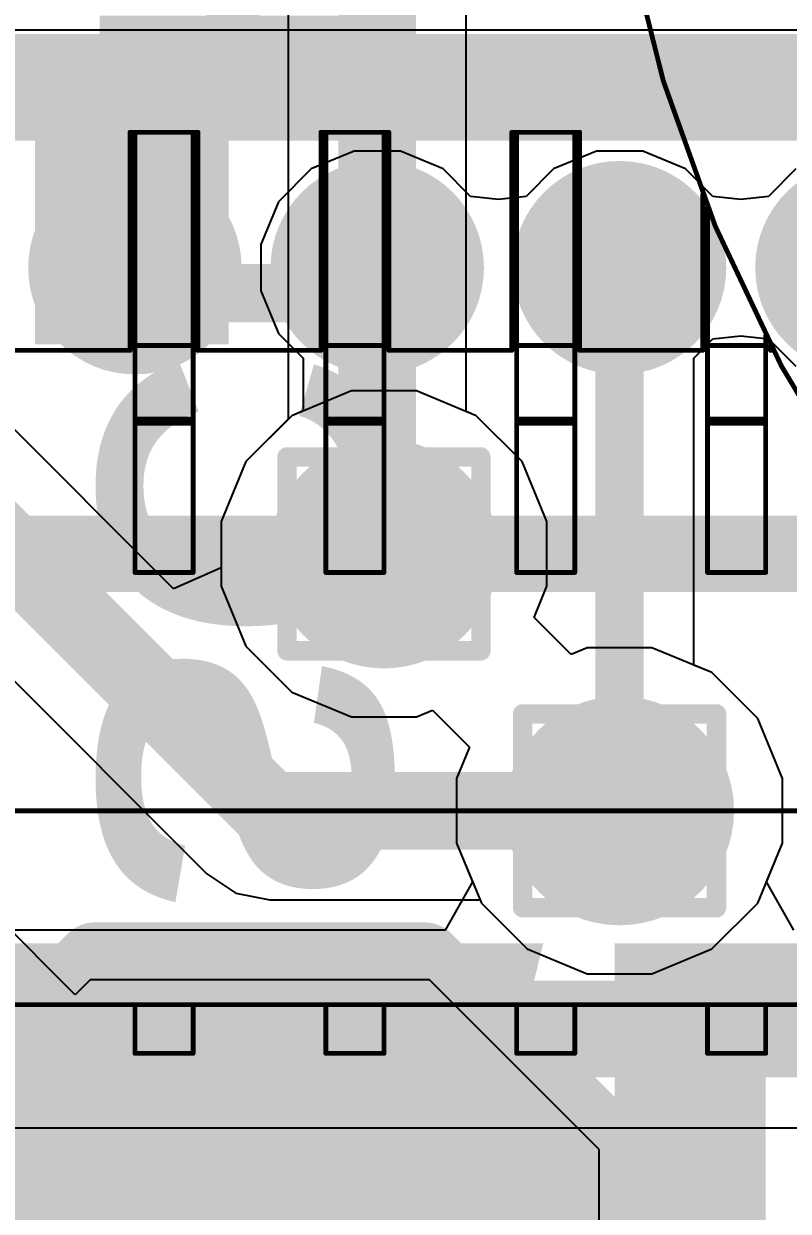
# Model space of a CAD drawing. Header units: inches. Extents: x -6 to 5433, y -4 to 5447.
# Drawn here: x 9.622 to 11.625, y -2.036 to 1.076 of the extents above; entities that cross this region are included whole.
import ezdxf

# ---------------------------------------------------------------- set-up
doc = ezdxf.new("R2010")
doc.units = ezdxf.units.IN
for name, color, linetype in [('Bottom Layer', 5, 'Continuous'), ('Bottom Overlay', 54, 'Continuous'), ('Bottom Paste', 16, 'Continuous'), ('Bottom Solder', 6, 'Continuous'), ('Drill Drawing', 1, 'Continuous'), ('Ground', 16, 'Continuous'), ('Mechanical 4', 56, 'Continuous'), ('Power', 76, 'Continuous'), ('Top Layer', 1, 'Continuous'), ('Top Overlay', 2, 'Continuous'), ('Top Paste', 8, 'Continuous'), ('Top Solder', 216, 'Continuous'), ('Via Holes', 16, 'Continuous')]:
    doc.layers.add(name, color=color, linetype=linetype)
doc.styles.add('Arial_Bold', font='', dxfattribs={"height": 0.2})
doc.styles.get('Arial_Bold').set_extended_font_data('Arial', bold=True)

# ---------------------------------------------------------------- blocks, each defined once
blk = doc.blocks.new('T__________B_114')
at = {"layer": 'Bottom Layer'}
blk.add_hatch(color=5, dxfattribs=at).paths.add_polyline_path([(0.381, 0.762), (-0.381, 0.762), (-0.762, 0.381), (-0.762, -0.381), (-0.381, -0.762), (0.381, -0.762), (0.762, -0.381), (0.762, 0.381)])
at = {"layer": 'Bottom Paste'}
blk.add_hatch(color=16, dxfattribs=at).paths.add_polyline_path([(0.381, 0.762), (-0.381, 0.762), (-0.762, 0.381), (-0.762, -0.381), (-0.381, -0.762), (0.381, -0.762), (0.762, -0.381), (0.762, 0.381)])
at = {"layer": 'Bottom Solder'}
blk.add_hatch(color=6, dxfattribs=at).paths.add_polyline_path([(0.4318, 0.8636), (-0.4318, 0.8636), (-0.8636, 0.4318), (-0.8636, -0.4318), (-0.4318, -0.8636), (0.4318, -0.8636), (0.8636, -0.4318), (0.8636, 0.4318)])
at = {"layer": 'Bottom Overlay'}
for points in [[(-0.9398, 0.4318, 0.2, 0.2, 0), (-0.4318, 0.9398, 0.2, 0.2, 0)], [(-0.4318, 0.9398, 0.2, 0.2, 0), (0.4318, 0.9398, 0.2, 0.2, 0)], [(0.4318, 0.9398, 0.2, 0.2, 0), (0.9398, 0.4318, 0.2, 0.2, 0)], [(-0.9398, -0.4318, 0.2, 0.2, 0), (-0.9398, 0.4318, 0.2, 0.2, 0)], [(0.9398, -0.4318, 0.2, 0.2, 0), (0.9398, 0.4318, 0.2, 0.2, 0)], [(-0.9398, -0.4318, 0.2, 0.2, 0), (-0.4318, -0.9398, 0.2, 0.2, 0)], [(0.4318, -0.9398, 0.2, 0.2, 0), (0.9398, -0.4318, 0.2, 0.2, 0)], [(-0.4318, -0.9398, 0.2, 0.2, 0), (0.4318, -0.9398, 0.2, 0.2, 0)]]:
    blk.add_lwpolyline(points, format="xyseb", dxfattribs=at)
for points in [[(-0.4818, 0.9398, 0.1, 0.1, 1), (-0.3818, 0.9398, 0.1, 0.1, 1)], [(-0.4818, 0.9398, 0.1, 0.1, 1), (-0.3818, 0.9398, 0.1, 0.1, 1)], [(0.3818, 0.9398, 0.1, 0.1, 1), (0.4818, 0.9398, 0.1, 0.1, 1)], [(0.3818, 0.9398, 0.1, 0.1, 1), (0.4818, 0.9398, 0.1, 0.1, 1)], [(-0.9898, 0.4318, 0.1, 0.1, 1), (-0.8898, 0.4318, 0.1, 0.1, 1)], [(-0.9898, 0.4318, 0.1, 0.1, 1), (-0.8898, 0.4318, 0.1, 0.1, 1)], [(0.8898, 0.4318, 0.1, 0.1, 1), (0.9898, 0.4318, 0.1, 0.1, 1)], [(0.8898, 0.4318, 0.1, 0.1, 1), (0.9898, 0.4318, 0.1, 0.1, 1)], [(-0.9898, -0.4318, 0.1, 0.1, 1), (-0.8898, -0.4318, 0.1, 0.1, 1)], [(-0.9898, -0.4318, 0.1, 0.1, 1), (-0.8898, -0.4318, 0.1, 0.1, 1)], [(0.8898, -0.4318, 0.1, 0.1, 1), (0.9898, -0.4318, 0.1, 0.1, 1)], [(0.8898, -0.4318, 0.1, 0.1, 1), (0.9898, -0.4318, 0.1, 0.1, 1)], [(-0.4818, -0.9398, 0.1, 0.1, 1), (-0.3818, -0.9398, 0.1, 0.1, 1)], [(-0.4818, -0.9398, 0.1, 0.1, 1), (-0.3818, -0.9398, 0.1, 0.1, 1)], [(0.3818, -0.9398, 0.1, 0.1, 1), (0.4818, -0.9398, 0.1, 0.1, 1)], [(0.3818, -0.9398, 0.1, 0.1, 1), (0.4818, -0.9398, 0.1, 0.1, 1)]]:
    blk.add_lwpolyline(points, format="xyseb", close=True, dxfattribs=at)
blk = doc.blocks.new('ADM6_30_01_5_L_4_2_A_TR_155')
at = {"layer": 'Top Layer'}
h = blk.add_hatch(color=1, dxfattribs=at)
edge = h.paths.add_edge_path()
edge.add_arc((4.1275, 1.75), 0.178, 0, 360)
h = blk.add_hatch(color=1, dxfattribs=at)
edge = h.paths.add_edge_path()
edge.add_arc((4.7625, 1.75), 0.178, 0, 360)
h = blk.add_hatch(color=1, dxfattribs=at)
edge = h.paths.add_edge_path()
edge.add_arc((5.3975, 1.75), 0.178, 0, 360)
at = {"layer": 'Top Paste'}
h = blk.add_hatch(color=8, dxfattribs=at)
edge = h.paths.add_edge_path()
edge.add_arc((4.1275, 1.75), 0.178, 0, 360)
h = blk.add_hatch(color=8, dxfattribs=at)
edge = h.paths.add_edge_path()
edge.add_arc((4.7625, 1.75), 0.178, 0, 360)
h = blk.add_hatch(color=8, dxfattribs=at)
edge = h.paths.add_edge_path()
edge.add_arc((5.3975, 1.75), 0.178, 0, 360)
at = {"layer": 'Top Solder'}
h = blk.add_hatch(color=216, dxfattribs=at)
edge = h.paths.add_edge_path()
edge.add_arc((3.4925, 1.75), 0.2796, 0, 360)
h = blk.add_hatch(color=216, dxfattribs=at)
edge = h.paths.add_edge_path()
edge.add_arc((4.1275, 1.75), 0.2796, 0, 360)
h = blk.add_hatch(color=216, dxfattribs=at)
edge = h.paths.add_edge_path()
edge.add_arc((4.7625, 1.75), 0.2796, 0, 360)
h = blk.add_hatch(color=216, dxfattribs=at)
edge = h.paths.add_edge_path()
edge.add_arc((5.3975, 1.75), 0.2796, 0, 360)
at = {"layer": 'Top Overlay'}
blk.add_lwpolyline([(11.178, 2.5, 0.2, 0.2, 0), (-11.178, 2.5, 0.2, 0.2, 0)], format="xyseb", dxfattribs=at)

msp = doc.modelspace()

# ---------------------------------------------------------------- hatches: boundary and pattern name
at = {"layer": 'Bottom Layer'}
h = msp.add_hatch(color=5, dxfattribs=at)
edge = h.paths.add_edge_path()
edge.add_arc((10.5657, -0.3133), 0.3, 0, 360)
h = msp.add_hatch(color=5, dxfattribs=at)
edge = h.paths.add_edge_path()
edge.add_arc((11.1831, -0.9865), 0.3, 0, 360)
at = {"layer": 'Ground'}
h = msp.add_hatch(color=16, dxfattribs=at)
edge = h.paths.add_edge_path()
edge.add_arc((10.5657, -0.3133), 0.3, 0, 360)
h = msp.add_hatch(color=16, dxfattribs=at)
edge = h.paths.add_edge_path()
edge.add_arc((11.1831, -0.9865), 0.3, 0, 360)
at = {"layer": 'Power'}
h = msp.add_hatch(color=76, dxfattribs=at)
edge = h.paths.add_edge_path()
edge.add_arc((10.5657, -0.3133), 0.3, 0, 360)
h = msp.add_hatch(color=76, dxfattribs=at)
edge = h.paths.add_edge_path()
edge.add_arc((11.1831, -0.9865), 0.3, 0, 360)
at = {"layer": 'Top Layer'}
for points in [[(8.0081, 0.7696), (24.7131, 0.7696), (24.7131, 1.049), (8.0081, 1.049)], [(9.6509, 0.2362), (10.1589, 0.2362), (10.1589, 1.049), (9.6509, 1.049)]]:
    msp.add_hatch(color=1, dxfattribs=at).paths.add_polyline_path(points)
h = msp.add_hatch(color=1, dxfattribs=at)
edge = h.paths.add_edge_path()
edge.add_arc((10.5657, -0.3133), 0.3, 0, 360)
h = msp.add_hatch(color=1, dxfattribs=at)
edge = h.paths.add_edge_path()
edge.add_arc((11.1831, -0.9865), 0.3, 0, 360)
at = {"layer": 'Via Holes'}
h = msp.add_hatch(color=7, dxfattribs=at)
edge = h.paths.add_edge_path()
edge.add_arc((10.5657, -0.3133), 0.15, 0, 360)
h = msp.add_hatch(color=7, dxfattribs=at)
edge = h.paths.add_edge_path()
edge.add_arc((11.1831, -0.9865), 0.15, 0, 360)

# ---------------------------------------------------------------- linework, layer by layer
at = {"layer": 'Bottom Layer'}
for p, q in [((10.4808, 0.1137), (10.3239, 0.0487)), ((10.6507, 0.1137), (10.4808, 0.1137)), ((10.8076, 0.0487), (10.6507, 0.1137)), ((10.3239, 0.0487), (10.2038, -0.0714)), ((10.9277, -0.0714), (10.8076, 0.0487)), ((10.2038, -0.0714), (10.1387, -0.2283)), ((10.9927, -0.2283), (10.9277, -0.0714)), ((10.1387, -0.2283), (10.1387, -0.3982)), ((10.9927, -0.3982), (10.9927, -0.2283)), ((10.1387, -0.3982), (10.2038, -0.5551)), ((10.959, -0.4797), (10.9927, -0.3982)), ((11.0562, -0.5769), (10.959, -0.4797)), ((10.2038, -0.5551), (10.3239, -0.6752)), ((11.0982, -0.5595), (11.0562, -0.5769)), ((11.268, -0.5595), (11.0982, -0.5595)), ((11.425, -0.6245), (11.268, -0.5595)), ((11.5451, -0.7447), (11.425, -0.6245)), ((10.3239, -0.6752), (10.4808, -0.7403)), ((10.4808, -0.7403), (10.6507, -0.7403)), ((10.6507, -0.7403), (10.6927, -0.7229)), ((10.6927, -0.7229), (10.7899, -0.8201)), ((11.6101, -0.9016), (11.5451, -0.7447)), ((10.7899, -0.8201), (10.7561, -0.9016)), ((10.7561, -0.9016), (10.7561, -1.0715)), ((11.6101, -1.0715), (11.6101, -0.9016)), ((10.7561, -1.0715), (10.8211, -1.2284)), ((11.5451, -1.2284), (11.6101, -1.0715)), ((9.7566, -1.4687), (9.5204, -1.2325)), ((10.8211, -1.2284), (10.9412, -1.3485)), ((11.425, -1.3485), (11.5451, -1.2284)), ((10.9412, -1.3485), (11.0982, -1.4135)), ((11.268, -1.4135), (11.425, -1.3485)), ((9.7957, -1.4296), (9.7566, -1.4687)), ((10.6847, -1.4296), (9.7957, -1.4296)), ((11.1292, -1.8741), (10.6847, -1.4296)), ((11.0982, -1.4135), (11.268, -1.4135)), ((11.1292, -2.7631), (11.1292, -1.8741))]:
    msp.add_line(p, q, dxfattribs=at)
msp.add_lwpolyline([(9.1188, -1.1972, 0.254, 0.254, 0), (10.2402, -2.3186, 0.254, 0.254, 0)], format="xyseb", dxfattribs=at)
at = {"layer": 'Drill Drawing'}
for points in [[(10.3117, -0.0593, 0.0508, 0.0508, 0), (10.8197, -0.0593, 0.0508, 0.0508, 0)], [(10.3117, -0.5673, 0.0508, 0.0508, 0), (10.3117, -0.0593, 0.0508, 0.0508, 0)], [(10.8197, -0.5673, 0.0508, 0.0508, 0), (10.8197, -0.0593, 0.0508, 0.0508, 0)], [(10.4133, -0.1609, 0.0508, 0.0508, 0), (10.7181, -0.1609, 0.0508, 0.0508, 0)], [(10.4133, -0.4657, 0.0508, 0.0508, 0), (10.4133, -0.1609, 0.0508, 0.0508, 0)], [(10.7181, -0.4657, 0.0508, 0.0508, 0), (10.7181, -0.1609, 0.0508, 0.0508, 0)], [(10.4133, -0.4657, 0.0508, 0.0508, 0), (10.7181, -0.4657, 0.0508, 0.0508, 0)], [(10.3117, -0.5673, 0.0508, 0.0508, 0), (10.8197, -0.5673, 0.0508, 0.0508, 0)], [(10.9291, -0.7325, 0.0508, 0.0508, 0), (11.4371, -0.7325, 0.0508, 0.0508, 0)], [(10.9291, -1.2405, 0.0508, 0.0508, 0), (10.9291, -0.7325, 0.0508, 0.0508, 0)], [(11.4371, -1.2405, 0.0508, 0.0508, 0), (11.4371, -0.7325, 0.0508, 0.0508, 0)], [(11.0307, -0.8341, 0.0508, 0.0508, 0), (11.3355, -0.8341, 0.0508, 0.0508, 0)], [(11.0307, -1.1389, 0.0508, 0.0508, 0), (11.0307, -0.8341, 0.0508, 0.0508, 0)], [(11.3355, -1.1389, 0.0508, 0.0508, 0), (11.3355, -0.8341, 0.0508, 0.0508, 0)], [(11.0307, -1.1389, 0.0508, 0.0508, 0), (11.3355, -1.1389, 0.0508, 0.0508, 0)], [(10.9291, -1.2405, 0.0508, 0.0508, 0), (11.4371, -1.2405, 0.0508, 0.0508, 0)]]:
    msp.add_lwpolyline(points, format="xyseb", dxfattribs=at)
for points in [[(10.299, -0.0593, 0.0254, 0.0254, 1), (10.3244, -0.0593, 0.0254, 0.0254, 1)], [(10.299, -0.0593, 0.0254, 0.0254, 1), (10.3244, -0.0593, 0.0254, 0.0254, 1)], [(10.807, -0.0593, 0.0254, 0.0254, 1), (10.8324, -0.0593, 0.0254, 0.0254, 1)], [(10.807, -0.0593, 0.0254, 0.0254, 1), (10.8324, -0.0593, 0.0254, 0.0254, 1)], [(10.4006, -0.1609, 0.0254, 0.0254, 1), (10.426, -0.1609, 0.0254, 0.0254, 1)], [(10.4006, -0.1609, 0.0254, 0.0254, 1), (10.426, -0.1609, 0.0254, 0.0254, 1)], [(10.7054, -0.1609, 0.0254, 0.0254, 1), (10.7308, -0.1609, 0.0254, 0.0254, 1)], [(10.7054, -0.1609, 0.0254, 0.0254, 1), (10.7308, -0.1609, 0.0254, 0.0254, 1)], [(10.4006, -0.4657, 0.0254, 0.0254, 1), (10.426, -0.4657, 0.0254, 0.0254, 1)], [(10.4006, -0.4657, 0.0254, 0.0254, 1), (10.426, -0.4657, 0.0254, 0.0254, 1)], [(10.7054, -0.4657, 0.0254, 0.0254, 1), (10.7308, -0.4657, 0.0254, 0.0254, 1)], [(10.7054, -0.4657, 0.0254, 0.0254, 1), (10.7308, -0.4657, 0.0254, 0.0254, 1)], [(10.299, -0.5673, 0.0254, 0.0254, 1), (10.3244, -0.5673, 0.0254, 0.0254, 1)], [(10.299, -0.5673, 0.0254, 0.0254, 1), (10.3244, -0.5673, 0.0254, 0.0254, 1)], [(10.807, -0.5673, 0.0254, 0.0254, 1), (10.8324, -0.5673, 0.0254, 0.0254, 1)], [(10.807, -0.5673, 0.0254, 0.0254, 1), (10.8324, -0.5673, 0.0254, 0.0254, 1)], [(10.9164, -0.7325, 0.0254, 0.0254, 1), (10.9418, -0.7325, 0.0254, 0.0254, 1)], [(10.9164, -0.7325, 0.0254, 0.0254, 1), (10.9418, -0.7325, 0.0254, 0.0254, 1)], [(11.4244, -0.7325, 0.0254, 0.0254, 1), (11.4498, -0.7325, 0.0254, 0.0254, 1)], [(11.4244, -0.7325, 0.0254, 0.0254, 1), (11.4498, -0.7325, 0.0254, 0.0254, 1)], [(11.018, -0.8341, 0.0254, 0.0254, 1), (11.0434, -0.8341, 0.0254, 0.0254, 1)], [(11.018, -0.8341, 0.0254, 0.0254, 1), (11.0434, -0.8341, 0.0254, 0.0254, 1)], [(11.3228, -0.8341, 0.0254, 0.0254, 1), (11.3482, -0.8341, 0.0254, 0.0254, 1)], [(11.3228, -0.8341, 0.0254, 0.0254, 1), (11.3482, -0.8341, 0.0254, 0.0254, 1)], [(11.018, -1.1389, 0.0254, 0.0254, 1), (11.0434, -1.1389, 0.0254, 0.0254, 1)], [(11.018, -1.1389, 0.0254, 0.0254, 1), (11.0434, -1.1389, 0.0254, 0.0254, 1)], [(11.3228, -1.1389, 0.0254, 0.0254, 1), (11.3482, -1.1389, 0.0254, 0.0254, 1)], [(11.3228, -1.1389, 0.0254, 0.0254, 1), (11.3482, -1.1389, 0.0254, 0.0254, 1)], [(10.9164, -1.2405, 0.0254, 0.0254, 1), (10.9418, -1.2405, 0.0254, 0.0254, 1)], [(10.9164, -1.2405, 0.0254, 0.0254, 1), (10.9418, -1.2405, 0.0254, 0.0254, 1)], [(11.4244, -1.2405, 0.0254, 0.0254, 1), (11.4498, -1.2405, 0.0254, 0.0254, 1)], [(11.4244, -1.2405, 0.0254, 0.0254, 1), (11.4498, -1.2405, 0.0254, 0.0254, 1)]]:
    msp.add_lwpolyline(points, format="xyseb", close=True, dxfattribs=at)
at = {"layer": 'Ground'}
for p, q in [((10.315, 3.3137), (10.315, 0.0399)), ((10.7812, 0.0597), (10.7812, 3.2171)), ((10.0145, -0.4048), (9.2984, 0.3113)), ((8.9006, 0.0499), (10.1018, -1.1513)), ((10.315, 0.0399), (10.2038, -0.0714)), ((10.8076, 0.0487), (10.7812, 0.0597)), ((10.9277, -0.0714), (10.8076, 0.0487)), ((10.2038, -0.0714), (10.1387, -0.2283)), ((10.9927, -0.2283), (10.9277, -0.0714)), ((10.1387, -0.2283), (10.1387, -0.3494)), ((10.9927, -0.3982), (10.9927, -0.2283)), ((10.1387, -0.3494), (10.0145, -0.4048)), ((10.959, -0.4797), (10.9927, -0.3982)), ((11.0562, -0.5769), (10.959, -0.4797)), ((11.0982, -0.5595), (11.0562, -0.5769)), ((11.268, -0.5595), (11.0982, -0.5595)), ((11.425, -0.6245), (11.268, -0.5595)), ((11.5451, -0.7447), (11.425, -0.6245)), ((11.6101, -0.9016), (11.5451, -0.7447)), ((11.6101, -1.0715), (11.6101, -0.9016)), ((11.5451, -1.2284), (11.6101, -1.0715)), ((10.1018, -1.1513), (10.1774, -1.2019)), ((10.1774, -1.2019), (10.2666, -1.2196)), ((10.2666, -1.2196), (10.8175, -1.2196)), ((10.8175, -1.2196), (10.8211, -1.2284)), ((10.8211, -1.2284), (10.9412, -1.3485)), ((11.425, -1.3485), (11.5451, -1.2284)), ((10.9412, -1.3485), (11.0982, -1.4135)), ((11.268, -1.4135), (11.425, -1.3485)), ((11.0982, -1.4135), (11.268, -1.4135))]:
    msp.add_line(p, q, dxfattribs=at)
for points in [[(10.5481, -0.2956, 0.2032, 0.2032, 0), (10.5481, 3.3137, 0.2032, 0.2032, 0)], [(9.0654, 0.2147, 0.2032, 0.2032, 0), (10.2666, -0.9865, 0.2032, 0.2032, 0)], [(10.5481, -0.2956, 0.2032, 0.2032, 0), (10.5657, -0.3133, 0.2032, 0.2032, 0)], [(10.2666, -0.9865, 0.2032, 0.2032, 0), (11.1831, -0.9865, 0.2032, 0.2032, 0)]]:
    msp.add_lwpolyline(points, format="xyseb", dxfattribs=at)
for points in [[(10.4973, -0.2956, 0.1016, 0.1016, 1), (10.5989, -0.2956, 0.1016, 0.1016, 1)], [(10.4973, -0.2956, 0.1016, 0.1016, 1), (10.5989, -0.2956, 0.1016, 0.1016, 1)], [(10.5149, -0.3133, 0.1016, 0.1016, 1), (10.6165, -0.3133, 0.1016, 0.1016, 1)], [(10.2158, -0.9865, 0.1016, 0.1016, 1), (10.3174, -0.9865, 0.1016, 0.1016, 1)], [(10.2158, -0.9865, 0.1016, 0.1016, 1), (10.3174, -0.9865, 0.1016, 0.1016, 1)], [(11.1323, -0.9865, 0.1016, 0.1016, 1), (11.2339, -0.9865, 0.1016, 0.1016, 1)]]:
    msp.add_lwpolyline(points, format="xyseb", close=True, dxfattribs=at)
at = {"layer": 'Mechanical 4'}
for points in [[(19.3747, 2.125, 0.0127, 0.0127, 1), (11.1197, 2.125, 0.0127, 0.0127, 1)], [(9.8973, 0.7915, 0.00635, 0.00635, 1), (9.9037, 0.7915, 0.00635, 0.00635, 1)], [(9.8973, 0.7915, 0.00635, 0.00635, 1), (9.9037, 0.7915, 0.00635, 0.00635, 1)], [(9.91, 0.7915, 0.00635, 0.00635, 1), (9.9164, 0.7915, 0.00635, 0.00635, 1)], [(10.0624, 0.7915, 0.00635, 0.00635, 1), (10.0688, 0.7915, 0.00635, 0.00635, 1)], [(10.0751, 0.7915, 0.00635, 0.00635, 1), (10.0815, 0.7915, 0.00635, 0.00635, 1)], [(10.0751, 0.7915, 0.00635, 0.00635, 1), (10.0815, 0.7915, 0.00635, 0.00635, 1)], [(10.3975, 0.7915, 0.00635, 0.00635, 1), (10.4038, 0.7915, 0.00635, 0.00635, 1)], [(10.3975, 0.7915, 0.00635, 0.00635, 1), (10.4038, 0.7915, 0.00635, 0.00635, 1)], [(10.4102, 0.7915, 0.00635, 0.00635, 1), (10.4165, 0.7915, 0.00635, 0.00635, 1)], [(10.5626, 0.7915, 0.00635, 0.00635, 1), (10.5689, 0.7915, 0.00635, 0.00635, 1)], [(10.5753, 0.7915, 0.00635, 0.00635, 1), (10.5816, 0.7915, 0.00635, 0.00635, 1)], [(10.5753, 0.7915, 0.00635, 0.00635, 1), (10.5816, 0.7915, 0.00635, 0.00635, 1)], [(10.8976, 0.7915, 0.00635, 0.00635, 1), (10.9039, 0.7915, 0.00635, 0.00635, 1)], [(10.8976, 0.7915, 0.00635, 0.00635, 1), (10.9039, 0.7915, 0.00635, 0.00635, 1)], [(10.9103, 0.7915, 0.00635, 0.00635, 1), (10.9166, 0.7915, 0.00635, 0.00635, 1)], [(11.0627, 0.7915, 0.00635, 0.00635, 1), (11.069, 0.7915, 0.00635, 0.00635, 1)], [(11.0754, 0.7915, 0.00635, 0.00635, 1), (11.0817, 0.7915, 0.00635, 0.00635, 1)], [(11.0754, 0.7915, 0.00635, 0.00635, 1), (11.0817, 0.7915, 0.00635, 0.00635, 1)], [(11.3977, 0.6276, 0.00635, 0.00635, 1), (11.4041, 0.6276, 0.00635, 0.00635, 1)], [(11.4104, 0.5954, 0.00635, 0.00635, 1), (11.4168, 0.5954, 0.00635, 0.00635, 1)], [(11.5628, 0.2582, 0.00635, 0.00635, 1), (11.5692, 0.2582, 0.00635, 0.00635, 1)], [(9.8973, 0.22, 0.00635, 0.00635, 1), (9.9037, 0.22, 0.00635, 0.00635, 1)], [(9.8973, 0.22, 0.00635, 0.00635, 1), (9.9037, 0.22, 0.00635, 0.00635, 1)], [(9.91, 0.233, 0.00635, 0.00635, 1), (9.9164, 0.233, 0.00635, 0.00635, 1)], [(10.0624, 0.233, 0.00635, 0.00635, 1), (10.0688, 0.233, 0.00635, 0.00635, 1)], [(10.0751, 0.22, 0.00635, 0.00635, 1), (10.0815, 0.22, 0.00635, 0.00635, 1)], [(10.0751, 0.22, 0.00635, 0.00635, 1), (10.0815, 0.22, 0.00635, 0.00635, 1)], [(10.3975, 0.22, 0.00635, 0.00635, 1), (10.4038, 0.22, 0.00635, 0.00635, 1)], [(10.3975, 0.22, 0.00635, 0.00635, 1), (10.4038, 0.22, 0.00635, 0.00635, 1)], [(10.4102, 0.233, 0.00635, 0.00635, 1), (10.4165, 0.233, 0.00635, 0.00635, 1)], [(10.5626, 0.233, 0.00635, 0.00635, 1), (10.5689, 0.233, 0.00635, 0.00635, 1)], [(10.5753, 0.22, 0.00635, 0.00635, 1), (10.5816, 0.22, 0.00635, 0.00635, 1)], [(10.5753, 0.22, 0.00635, 0.00635, 1), (10.5816, 0.22, 0.00635, 0.00635, 1)], [(10.8976, 0.22, 0.00635, 0.00635, 1), (10.9039, 0.22, 0.00635, 0.00635, 1)], [(10.8976, 0.22, 0.00635, 0.00635, 1), (10.9039, 0.22, 0.00635, 0.00635, 1)], [(10.9103, 0.233, 0.00635, 0.00635, 1), (10.9166, 0.233, 0.00635, 0.00635, 1)], [(11.0627, 0.233, 0.00635, 0.00635, 1), (11.069, 0.233, 0.00635, 0.00635, 1)], [(11.0754, 0.22, 0.00635, 0.00635, 1), (11.0817, 0.22, 0.00635, 0.00635, 1)], [(11.0754, 0.22, 0.00635, 0.00635, 1), (11.0817, 0.22, 0.00635, 0.00635, 1)], [(11.3977, 0.22, 0.00635, 0.00635, 1), (11.4041, 0.22, 0.00635, 0.00635, 1)], [(11.3977, 0.22, 0.00635, 0.00635, 1), (11.4041, 0.22, 0.00635, 0.00635, 1)], [(11.4104, 0.233, 0.00635, 0.00635, 1), (11.4168, 0.233, 0.00635, 0.00635, 1)], [(11.5628, 0.233, 0.00635, 0.00635, 1), (11.5692, 0.233, 0.00635, 0.00635, 1)], [(11.5755, 0.2333, 0.00635, 0.00635, 1), (11.5819, 0.2333, 0.00635, 0.00635, 1)], [(11.5755, 0.22, 0.00635, 0.00635, 1), (11.5819, 0.22, 0.00635, 0.00635, 1)], [(11.5755, 0.22, 0.00635, 0.00635, 1), (11.5819, 0.22, 0.00635, 0.00635, 1)], [(11.5825, 0.22, 0.00635, 0.00635, 1), (11.5888, 0.22, 0.00635, 0.00635, 1)], [(9.91, 0.0397, 0.00635, 0.00635, 1), (9.9164, 0.0397, 0.00635, 0.00635, 1)], [(9.91, 0.0293, 0.00635, 0.00635, 1), (9.9164, 0.0293, 0.00635, 0.00635, 1)], [(10.0624, 0.0397, 0.00635, 0.00635, 1), (10.0688, 0.0397, 0.00635, 0.00635, 1)], [(10.0624, 0.0293, 0.00635, 0.00635, 1), (10.0688, 0.0293, 0.00635, 0.00635, 1)], [(10.4102, 0.0397, 0.00635, 0.00635, 1), (10.4165, 0.0397, 0.00635, 0.00635, 1)], [(10.4102, 0.0293, 0.00635, 0.00635, 1), (10.4165, 0.0293, 0.00635, 0.00635, 1)], [(10.5626, 0.0397, 0.00635, 0.00635, 1), (10.5689, 0.0397, 0.00635, 0.00635, 1)], [(10.5626, 0.0293, 0.00635, 0.00635, 1), (10.5689, 0.0293, 0.00635, 0.00635, 1)], [(10.9103, 0.0397, 0.00635, 0.00635, 1), (10.9166, 0.0397, 0.00635, 0.00635, 1)], [(10.9103, 0.0293, 0.00635, 0.00635, 1), (10.9166, 0.0293, 0.00635, 0.00635, 1)], [(11.0627, 0.0397, 0.00635, 0.00635, 1), (11.069, 0.0397, 0.00635, 0.00635, 1)], [(11.0627, 0.0293, 0.00635, 0.00635, 1), (11.069, 0.0293, 0.00635, 0.00635, 1)], [(11.4104, 0.0397, 0.00635, 0.00635, 1), (11.4168, 0.0397, 0.00635, 0.00635, 1)], [(11.4104, 0.0293, 0.00635, 0.00635, 1), (11.4168, 0.0293, 0.00635, 0.00635, 1)], [(11.5628, 0.0397, 0.00635, 0.00635, 1), (11.5692, 0.0397, 0.00635, 0.00635, 1)], [(11.5628, 0.0293, 0.00635, 0.00635, 1), (11.5692, 0.0293, 0.00635, 0.00635, 1)], [(9.91, -0.362, 0.00635, 0.00635, 1), (9.9164, -0.362, 0.00635, 0.00635, 1)], [(9.91, -0.362, 0.00635, 0.00635, 1), (9.9164, -0.362, 0.00635, 0.00635, 1)], [(10.0624, -0.362, 0.00635, 0.00635, 1), (10.0688, -0.362, 0.00635, 0.00635, 1)], [(10.0624, -0.362, 0.00635, 0.00635, 1), (10.0688, -0.362, 0.00635, 0.00635, 1)], [(10.4102, -0.362, 0.00635, 0.00635, 1), (10.4165, -0.362, 0.00635, 0.00635, 1)], [(10.4102, -0.362, 0.00635, 0.00635, 1), (10.4165, -0.362, 0.00635, 0.00635, 1)], [(10.5626, -0.362, 0.00635, 0.00635, 1), (10.5689, -0.362, 0.00635, 0.00635, 1)], [(10.5626, -0.362, 0.00635, 0.00635, 1), (10.5689, -0.362, 0.00635, 0.00635, 1)], [(10.9103, -0.362, 0.00635, 0.00635, 1), (10.9166, -0.362, 0.00635, 0.00635, 1)], [(10.9103, -0.362, 0.00635, 0.00635, 1), (10.9166, -0.362, 0.00635, 0.00635, 1)], [(11.0627, -0.362, 0.00635, 0.00635, 1), (11.069, -0.362, 0.00635, 0.00635, 1)], [(11.0627, -0.362, 0.00635, 0.00635, 1), (11.069, -0.362, 0.00635, 0.00635, 1)], [(11.4104, -0.362, 0.00635, 0.00635, 1), (11.4168, -0.362, 0.00635, 0.00635, 1)], [(11.4104, -0.362, 0.00635, 0.00635, 1), (11.4168, -0.362, 0.00635, 0.00635, 1)], [(11.5628, -0.362, 0.00635, 0.00635, 1), (11.5692, -0.362, 0.00635, 0.00635, 1)], [(11.5628, -0.362, 0.00635, 0.00635, 1), (11.5692, -0.362, 0.00635, 0.00635, 1)], [(9.91, -1.4945, 0.00635, 0.00635, 1), (9.9164, -1.4945, 0.00635, 0.00635, 1)], [(10.0624, -1.4945, 0.00635, 0.00635, 1), (10.0688, -1.4945, 0.00635, 0.00635, 1)], [(10.4102, -1.4945, 0.00635, 0.00635, 1), (10.4165, -1.4945, 0.00635, 0.00635, 1)], [(10.5626, -1.4945, 0.00635, 0.00635, 1), (10.5689, -1.4945, 0.00635, 0.00635, 1)], [(10.9103, -1.4945, 0.00635, 0.00635, 1), (10.9166, -1.4945, 0.00635, 0.00635, 1)], [(11.0627, -1.4945, 0.00635, 0.00635, 1), (11.069, -1.4945, 0.00635, 0.00635, 1)], [(11.4104, -1.4945, 0.00635, 0.00635, 1), (11.4168, -1.4945, 0.00635, 0.00635, 1)], [(11.5628, -1.4945, 0.00635, 0.00635, 1), (11.5692, -1.4945, 0.00635, 0.00635, 1)], [(9.91, -1.622, 0.00635, 0.00635, 1), (9.9164, -1.622, 0.00635, 0.00635, 1)], [(9.91, -1.622, 0.00635, 0.00635, 1), (9.9164, -1.622, 0.00635, 0.00635, 1)], [(10.0624, -1.622, 0.00635, 0.00635, 1), (10.0688, -1.622, 0.00635, 0.00635, 1)], [(10.0624, -1.622, 0.00635, 0.00635, 1), (10.0688, -1.622, 0.00635, 0.00635, 1)], [(10.4102, -1.622, 0.00635, 0.00635, 1), (10.4165, -1.622, 0.00635, 0.00635, 1)], [(10.4102, -1.622, 0.00635, 0.00635, 1), (10.4165, -1.622, 0.00635, 0.00635, 1)], [(10.5626, -1.622, 0.00635, 0.00635, 1), (10.5689, -1.622, 0.00635, 0.00635, 1)], [(10.5626, -1.622, 0.00635, 0.00635, 1), (10.5689, -1.622, 0.00635, 0.00635, 1)], [(10.9103, -1.622, 0.00635, 0.00635, 1), (10.9166, -1.622, 0.00635, 0.00635, 1)], [(10.9103, -1.622, 0.00635, 0.00635, 1), (10.9166, -1.622, 0.00635, 0.00635, 1)], [(11.0627, -1.622, 0.00635, 0.00635, 1), (11.069, -1.622, 0.00635, 0.00635, 1)], [(11.0627, -1.622, 0.00635, 0.00635, 1), (11.069, -1.622, 0.00635, 0.00635, 1)], [(11.4104, -1.622, 0.00635, 0.00635, 1), (11.4168, -1.622, 0.00635, 0.00635, 1)], [(11.4104, -1.622, 0.00635, 0.00635, 1), (11.4168, -1.622, 0.00635, 0.00635, 1)], [(11.5628, -1.622, 0.00635, 0.00635, 1), (11.5692, -1.622, 0.00635, 0.00635, 1)], [(11.5628, -1.622, 0.00635, 0.00635, 1), (11.5692, -1.622, 0.00635, 0.00635, 1)]]:
    msp.add_lwpolyline(points, format="xyseb", close=True, dxfattribs=at)
for points in [[(19.3747, 2.125, 0.0127, 0.0127, -1), (11.1197, 2.125, 0.0127, 0.0127, 0)], [(9.9005, 0.7915, 0.0127, 0.0127, 0), (10.0783, 0.7915, 0.0127, 0.0127, 0)], [(9.9005, 0.22, 0.0127, 0.0127, 0), (9.9005, 0.7915, 0.0127, 0.0127, 0)], [(9.9132, -0.362, 0.0127, 0.0127, 0), (9.9132, 0.7915, 0.0127, 0.0127, 0)], [(10.0656, -0.362, 0.0127, 0.0127, 0), (10.0656, 0.7915, 0.0127, 0.0127, 0)], [(10.0783, 0.22, 0.0127, 0.0127, 0), (10.0783, 0.7915, 0.0127, 0.0127, 0)], [(10.4006, 0.7915, 0.0127, 0.0127, 0), (10.5784, 0.7915, 0.0127, 0.0127, 0)], [(10.4006, 0.22, 0.0127, 0.0127, 0), (10.4006, 0.7915, 0.0127, 0.0127, 0)], [(10.4133, -0.362, 0.0127, 0.0127, 0), (10.4133, 0.7915, 0.0127, 0.0127, 0)], [(10.5657, -0.362, 0.0127, 0.0127, 0), (10.5657, 0.7915, 0.0127, 0.0127, 0)], [(10.5784, 0.22, 0.0127, 0.0127, 0), (10.5784, 0.7915, 0.0127, 0.0127, 0)], [(10.9008, 0.7915, 0.0127, 0.0127, 0), (11.0786, 0.7915, 0.0127, 0.0127, 0)], [(10.9008, 0.22, 0.0127, 0.0127, 0), (10.9008, 0.7915, 0.0127, 0.0127, 0)], [(10.9135, -0.362, 0.0127, 0.0127, 0), (10.9135, 0.7915, 0.0127, 0.0127, 0)], [(11.0659, -0.362, 0.0127, 0.0127, 0), (11.0659, 0.7915, 0.0127, 0.0127, 0)], [(11.0786, 0.22, 0.0127, 0.0127, 0), (11.0786, 0.7915, 0.0127, 0.0127, 0)], [(11.4009, 0.22, 0.0127, 0.0127, 0), (11.4009, 0.6276, 0.0127, 0.0127, 0)], [(11.4136, -0.362, 0.0127, 0.0127, 0), (11.4136, 0.5954, 0.0127, 0.0127, 0)], [(11.566, -0.362, 0.0127, 0.0127, 0), (11.566, 0.2582, 0.0127, 0.0127, 0)], [(9.5782, 0.22, 0.0127, 0.0127, 0), (9.9005, 0.22, 0.0127, 0.0127, 0)], [(9.9132, 0.233, 0.0127, 0.0127, 0), (10.0656, 0.233, 0.0127, 0.0127, 0)], [(10.0783, 0.22, 0.0127, 0.0127, 0), (10.4006, 0.22, 0.0127, 0.0127, 0)], [(10.4133, 0.233, 0.0127, 0.0127, 0), (10.5657, 0.233, 0.0127, 0.0127, 0)], [(10.5784, 0.22, 0.0127, 0.0127, 0), (10.9008, 0.22, 0.0127, 0.0127, 0)], [(10.9135, 0.233, 0.0127, 0.0127, 0), (11.0659, 0.233, 0.0127, 0.0127, 0)], [(11.0786, 0.22, 0.0127, 0.0127, 0), (11.4009, 0.22, 0.0127, 0.0127, 0)], [(11.4136, 0.233, 0.0127, 0.0127, 0), (11.566, 0.233, 0.0127, 0.0127, 0)], [(11.5787, 0.22, 0.0127, 0.0127, 0), (11.5787, 0.2333, 0.0127, 0.0127, 0)], [(11.5787, 0.22, 0.0127, 0.0127, 0), (11.5856, 0.22, 0.0127, 0.0127, 0)], [(9.9132, 0.0397, 0.0127, 0.0127, 0), (10.0656, 0.0397, 0.0127, 0.0127, 0)], [(9.9132, 0.0293, 0.0127, 0.0127, 0), (10.0656, 0.0293, 0.0127, 0.0127, 0)], [(10.4133, 0.0397, 0.0127, 0.0127, 0), (10.5657, 0.0397, 0.0127, 0.0127, 0)], [(10.4133, 0.0293, 0.0127, 0.0127, 0), (10.5657, 0.0293, 0.0127, 0.0127, 0)], [(10.9135, 0.0397, 0.0127, 0.0127, 0), (11.0659, 0.0397, 0.0127, 0.0127, 0)], [(10.9135, 0.0293, 0.0127, 0.0127, 0), (11.0659, 0.0293, 0.0127, 0.0127, 0)], [(11.4136, 0.0397, 0.0127, 0.0127, 0), (11.566, 0.0397, 0.0127, 0.0127, 0)], [(11.4136, 0.0293, 0.0127, 0.0127, 0), (11.566, 0.0293, 0.0127, 0.0127, 0)], [(9.9132, -0.362, 0.0127, 0.0127, 0), (10.0656, -0.362, 0.0127, 0.0127, 0)], [(10.4133, -0.362, 0.0127, 0.0127, 0), (10.5657, -0.362, 0.0127, 0.0127, 0)], [(10.9135, -0.362, 0.0127, 0.0127, 0), (11.0659, -0.362, 0.0127, 0.0127, 0)], [(11.4136, -0.362, 0.0127, 0.0127, 0), (11.566, -0.362, 0.0127, 0.0127, 0)], [(6.5541, -0.9865, 0.0127, 0.0127, 0), (12.5352, -0.9865, 0.0127, 0.0127, 0)], [(4.5919, -1.4945, 0.0127, 0.0127, 0), (13.2634, -1.4945, 0.0127, 0.0127, 0)], [(9.9132, -1.622, 0.0127, 0.0127, 0), (9.9132, -1.4945, 0.0127, 0.0127, 0)], [(10.0656, -1.622, 0.0127, 0.0127, 0), (10.0656, -1.4945, 0.0127, 0.0127, 0)], [(10.4133, -1.622, 0.0127, 0.0127, 0), (10.4133, -1.4945, 0.0127, 0.0127, 0)], [(10.5657, -1.622, 0.0127, 0.0127, 0), (10.5657, -1.4945, 0.0127, 0.0127, 0)], [(10.9135, -1.622, 0.0127, 0.0127, 0), (10.9135, -1.4945, 0.0127, 0.0127, 0)], [(11.0659, -1.622, 0.0127, 0.0127, 0), (11.0659, -1.4945, 0.0127, 0.0127, 0)], [(11.4136, -1.622, 0.0127, 0.0127, 0), (11.4136, -1.4945, 0.0127, 0.0127, 0)], [(11.566, -1.622, 0.0127, 0.0127, 0), (11.566, -1.4945, 0.0127, 0.0127, 0)], [(9.9132, -1.622, 0.0127, 0.0127, 0), (10.0656, -1.622, 0.0127, 0.0127, 0)], [(10.4133, -1.622, 0.0127, 0.0127, 0), (10.5657, -1.622, 0.0127, 0.0127, 0)], [(10.9135, -1.622, 0.0127, 0.0127, 0), (11.0659, -1.622, 0.0127, 0.0127, 0)], [(11.4136, -1.622, 0.0127, 0.0127, 0), (11.566, -1.622, 0.0127, 0.0127, 0)]]:
    msp.add_lwpolyline(points, format="xyseb", dxfattribs=at)
at = {"layer": 'Power'}
for p, q in [((7.7, 1.06), (14.1509, 1.06)), ((10.4808, 0.1137), (10.3239, 0.0487)), ((10.6507, 0.1137), (10.4808, 0.1137)), ((10.8076, 0.0487), (10.6507, 0.1137)), ((10.3239, 0.0487), (10.2038, -0.0714)), ((10.9277, -0.0714), (10.8076, 0.0487)), ((10.2038, -0.0714), (10.1387, -0.2283)), ((10.9927, -0.2283), (10.9277, -0.0714)), ((10.1387, -0.2283), (10.1387, -0.3982)), ((10.9927, -0.3982), (10.9927, -0.2283)), ((10.1387, -0.3982), (10.2038, -0.5551)), ((10.959, -0.4797), (10.9927, -0.3982)), ((11.0562, -0.5769), (10.959, -0.4797)), ((10.2038, -0.5551), (10.3239, -0.6752)), ((11.0982, -0.5595), (11.0562, -0.5769)), ((11.268, -0.5595), (11.0982, -0.5595)), ((11.425, -0.6245), (11.268, -0.5595)), ((11.5451, -0.7447), (11.425, -0.6245)), ((10.3239, -0.6752), (10.4808, -0.7403)), ((10.4808, -0.7403), (10.6507, -0.7403)), ((10.6507, -0.7403), (10.6927, -0.7229)), ((10.6927, -0.7229), (10.7899, -0.8201)), ((11.6101, -0.9016), (11.5451, -0.7447)), ((10.7899, -0.8201), (10.7561, -0.9016)), ((10.7561, -0.9016), (10.7561, -1.0715)), ((11.6101, -1.0715), (11.6101, -0.9016)), ((10.7561, -1.0715), (10.7979, -1.1723)), ((11.5683, -1.1723), (11.6101, -1.0715)), ((10.7979, -1.1723), (10.7261, -1.2993)), ((11.6401, -1.2993), (11.5683, -1.1723)), ((10.7261, -1.2993), (9.5905, -1.2993)), ((9.4833, -1.8173), (12.0785, -1.8173))]:
    msp.add_line(p, q, dxfattribs=at)
msp.add_lwpolyline([(9.4833, -1.5583, 0.254, 0.254, 0), (12.0785, -1.5583, 0.254, 0.254, 0)], format="xyseb", dxfattribs=at)
at = {"layer": 'Top Layer'}
for p, q in [((10.4874, 0.7417), (10.3753, 0.6953)), ((10.6088, 0.7417), (10.4874, 0.7417)), ((10.7209, 0.6953), (10.6088, 0.7417)), ((11.1224, 0.7417), (11.0103, 0.6953)), ((11.2438, 0.7417), (11.1224, 0.7417)), ((11.3559, 0.6953), (11.2438, 0.7417)), ((10.3753, 0.6953), (10.2895, 0.6095)), ((10.7928, 0.6234), (10.7209, 0.6953)), ((11.0103, 0.6953), (10.9384, 0.6234)), ((11.4278, 0.6234), (11.3559, 0.6953)), ((11.6453, 0.6953), (11.5734, 0.6234)), ((10.8656, 0.6157), (10.7928, 0.6234)), ((10.9384, 0.6234), (10.8656, 0.6157)), ((11.5006, 0.6157), (11.4278, 0.6234)), ((11.5734, 0.6234), (11.5006, 0.6157)), ((10.2895, 0.6095), (10.2431, 0.4974)), ((10.2431, 0.4974), (10.2431, 0.3761)), ((10.2431, 0.3761), (10.2895, 0.264)), ((10.2895, 0.264), (10.3539, 0.1996)), ((11.3773, 0.1996), (11.4278, 0.2501)), ((11.4278, 0.2501), (11.5006, 0.2578)), ((11.5006, 0.2578), (11.5734, 0.2501)), ((11.5734, 0.2501), (11.6453, 0.1782)), ((10.3539, 0.1996), (10.3539, 0.0612)), ((11.3773, -0.6048), (11.3773, 0.1996)), ((10.3239, 0.0487), (10.2038, -0.0714)), ((10.3539, 0.0612), (10.3239, 0.0487)), ((10.2038, -0.0714), (10.1387, -0.2283)), ((10.1387, -0.2283), (10.1387, -0.3982)), ((10.1387, -0.3982), (10.2038, -0.5551)), ((10.2038, -0.5551), (10.3239, -0.6752)), ((11.425, -0.6245), (11.3773, -0.6048)), ((11.5451, -0.7447), (11.425, -0.6245)), ((10.3239, -0.6752), (10.4808, -0.7403)), ((10.4808, -0.7403), (10.6507, -0.7403)), ((10.6507, -0.7403), (10.6927, -0.7229)), ((10.6927, -0.7229), (10.7899, -0.8201)), ((11.6101, -0.9016), (11.5451, -0.7447)), ((10.7899, -0.8201), (10.7561, -0.9016)), ((10.7561, -0.9016), (10.7561, -1.0715)), ((11.6101, -1.0715), (11.6101, -0.9016)), ((10.7561, -1.0715), (10.8211, -1.2284)), ((11.5451, -1.2284), (11.6101, -1.0715)), ((10.8211, -1.2284), (10.9412, -1.3485)), ((11.425, -1.3485), (11.5451, -1.2284)), ((10.9412, -1.3485), (11.0982, -1.4135)), ((11.268, -1.4135), (11.425, -1.3485)), ((11.0982, -1.4135), (11.268, -1.4135))]:
    msp.add_line(p, q, dxfattribs=at)
for points in [[(10.5481, -0.2956, 0.127, 0.127, 0), (10.5481, 0.4367, 0.127, 0.127, 0)], [(11.1831, -0.9865, 0.127, 0.127, 0), (11.1831, 0.4367, 0.127, 0.127, 0)], [(10.5481, -0.2956, 0.127, 0.127, 0), (10.5657, -0.3133, 0.127, 0.127, 0)]]:
    msp.add_lwpolyline(points, format="xyseb", dxfattribs=at)
for points in [[(10.5163, 0.4367, 0.0635, 0.0635, 1), (10.5798, 0.4367, 0.0635, 0.0635, 1)], [(11.1513, 0.4367, 0.0635, 0.0635, 1), (11.2148, 0.4367, 0.0635, 0.0635, 1)], [(10.5163, -0.2956, 0.0635, 0.0635, 1), (10.5798, -0.2956, 0.0635, 0.0635, 1)], [(10.5163, -0.2956, 0.0635, 0.0635, 1), (10.5798, -0.2956, 0.0635, 0.0635, 1)], [(10.534, -0.3133, 0.0635, 0.0635, 1), (10.5975, -0.3133, 0.0635, 0.0635, 1)], [(11.1513, -0.9865, 0.0635, 0.0635, 1), (11.2148, -0.9865, 0.0635, 0.0635, 1)]]:
    msp.add_lwpolyline(points, format="xyseb", close=True, dxfattribs=at)

# ---------------------------------------------------------------- block references
at = {"rotation": 180}
msp.add_blockref('ADM6_30_01_5_L_4_2_A_TR_155', (15.3106, 2.1867), dxfattribs=at)
msp.add_blockref('T__________B_114', (10.2402, -2.3186))

# ---------------------------------------------------------------- texts
at = {"layer": 'Bottom Overlay', "style": 'Arial_Bold', "text_generation_flag": 2}
msp.add_text('SCLK', height=0.762, rotation=270, dxfattribs=at).set_placement((9.8208, -1.2565))
at = {"layer": 'Top Overlay', "style": 'Arial_Bold'}
msp.add_text('POWER MODULE V.10.0.0', height=1.968, rotation=360, dxfattribs=at).set_placement((4.4196, -3.302))

doc.saveas('drawing.dxf')
